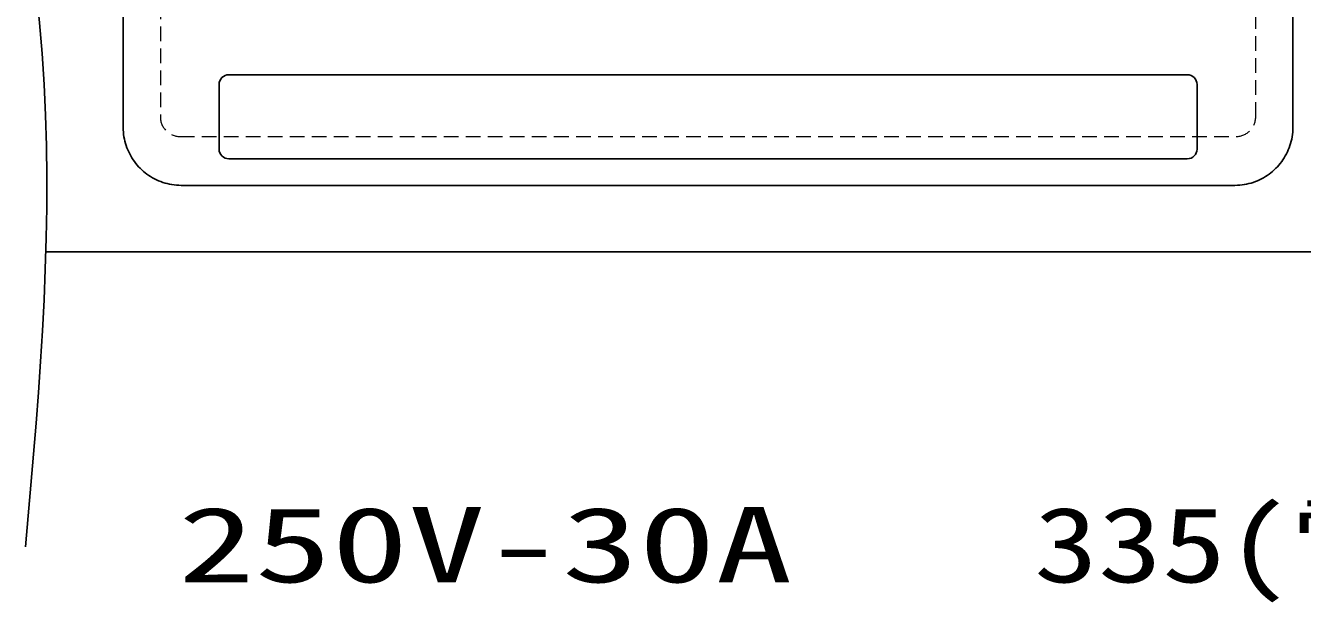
# Model space of a CAD drawing. Units: millimetres, scale not verified. Extents: x -9797 to 9797, y -4555 to 4555.
# Drawn here: x -4272 to -3619, y 806 to 1101 of the extents above; entities that cross this region are included whole.
import ezdxf
from ezdxf.enums import TextEntityAlignment as Align

# ---------------------------------------------------------------- set-up
doc = ezdxf.new("R2010")
doc.units = ezdxf.units.MM
doc.header["$LTSCALE"] = 30
doc.linetypes.add('USER1', pattern=[0.375, 0.25, -0.125])
for name, color, linetype, lineweight in [('0-1_0', 7, 'Continuous', 25), ('0-2_細線ﾚｲﾔｰ', 91, 'Continuous', 5), ('0-3_寸法ﾚｲﾔｰ', 30, 'Continuous', 13), ('0-5_1', 7, 'Continuous', 25)]:
    doc.layers.add(name, color=color, linetype=linetype, lineweight=lineweight)
doc.styles.add('ＭＳ ゴシック', font='')
doc.styles.get('ＭＳ ゴシック').set_extended_font_data('MS Gothic')

msp = doc.modelspace()

# ---------------------------------------------------------------- linework, layer by layer
at = {"layer": '0-1_0'}
for p, q in [((-4222.05, 1047.41), (-4222.07, 1048.63)), ((-3624.07, 1049.46), (-3624.07, 1048.63)), ((-4191.47, 1019.01), (-4192.46, 1019.01)), ((-3652.47, 1019.04), (-3653.69, 1019.01))]:
    msp.add_line(p, q, dxfattribs=at)
for points in [[(-4261.6, 985), (-3458.07, 985), (-3458.07, 1635), (-4269.36, 1635)], [(-4271.85, 1164.7), (-4269.89, 1149.03), (-4268.04, 1133.36), (-4266.34, 1117.68), (-4264.82, 1101.99), (-4263.53, 1086.3), (-4262.49, 1070.6), (-4261.75, 1054.89), (-4261.29, 1039.17), (-4261.09, 1023.44), (-4261.14, 1007.71), (-4261.42, 991.97), (-4261.89, 976.22), (-4262.55, 960.47), (-4263.38, 944.71), (-4264.34, 928.95), (-4265.43, 913.19), (-4266.62, 897.42), (-4267.89, 881.65), (-4269.22, 865.88), (-4270.6, 850.1), (-4271.99, 834.33)], [(-4222.07, 1048.63), (-4222.07, 1049.46), (-4222.07, 1051.9), (-4222.07, 1055.86), (-4222.07, 1061.25), (-4222.07, 1068), (-4222.07, 1076.01), (-4222.07, 1085.21), (-4222.07, 1095.51), (-4222.07, 1106.82)], [(-3624.07, 1106.82), (-3624.07, 1095.51), (-3624.07, 1085.21), (-3624.07, 1076.01), (-3624.07, 1068), (-3624.07, 1061.25), (-3624.07, 1055.86), (-3624.07, 1051.9), (-3624.07, 1049.46)], [(-4192.46, 1019.01), (-4193.67, 1019.04), (-4194.88, 1019.11), (-4196.07, 1019.23), (-4197.24, 1019.4), (-4198.41, 1019.62), (-4199.55, 1019.88), (-4200.68, 1020.18), (-4201.79, 1020.53), (-4202.88, 1020.92), (-4203.95, 1021.35), (-4205.01, 1021.82), (-4206.04, 1022.33), (-4207.04, 1022.88), (-4208.02, 1023.46), (-4208.98, 1024.09), (-4209.92, 1024.74), (-4210.82, 1025.44), (-4211.7, 1026.16), (-4212.55, 1026.92), (-4213.37, 1027.71), (-4214.16, 1028.53), (-4214.92, 1029.38), (-4215.64, 1030.26), (-4216.34, 1031.16), (-4216.99, 1032.1), (-4217.62, 1033.06), (-4218.2, 1034.04), (-4218.75, 1035.05), (-4219.26, 1036.07), (-4219.73, 1037.13), (-4220.16, 1038.2), (-4220.55, 1039.29), (-4220.9, 1040.4), (-4221.21, 1041.53), (-4221.47, 1042.68), (-4221.68, 1043.84), (-4221.85, 1045.02), (-4221.97, 1046.21), (-4222.05, 1047.41)], [(-3624.07, 1048.63), (-3624.09, 1047.41), (-3624.17, 1046.21), (-3624.29, 1045.02), (-3624.46, 1043.84), (-3624.67, 1042.68), (-3624.93, 1041.53), (-3625.24, 1040.4), (-3625.59, 1039.29), (-3625.98, 1038.2), (-3626.41, 1037.13), (-3626.88, 1036.07), (-3627.39, 1035.05), (-3627.94, 1034.04), (-3628.52, 1033.06), (-3629.15, 1032.1), (-3629.8, 1031.16), (-3630.5, 1030.26), (-3631.22, 1029.38), (-3631.98, 1028.53), (-3632.77, 1027.71), (-3633.59, 1026.92), (-3634.44, 1026.16), (-3635.32, 1025.44), (-3636.23, 1024.74), (-3637.16, 1024.09), (-3638.12, 1023.46), (-3639.1, 1022.88), (-3640.11, 1022.33), (-3641.14, 1021.82), (-3642.19, 1021.35), (-3643.26, 1020.92), (-3644.35, 1020.53), (-3645.46, 1020.18), (-3646.59, 1019.88), (-3647.74, 1019.62), (-3648.9, 1019.4), (-3650.08, 1019.23), (-3651.27, 1019.11), (-3652.47, 1019.04)], [(-3653.69, 1019.01), (-3654.68, 1019.01), (-3657.59, 1019.01), (-3662.32, 1019.01), (-3668.77, 1019.01), (-3676.84, 1019.01), (-3686.42, 1019.01), (-3697.41, 1019.01), (-3709.72, 1019.01), (-3723.24, 1019.01), (-3737.87, 1019.01), (-3753.51, 1019.01), (-3770.06, 1019.01), (-3787.42, 1019.01), (-3805.49, 1019.01), (-3824.16, 1019.01), (-3843.33, 1019.01), (-3862.92, 1019.01), (-3882.8, 1019.01), (-3902.89, 1019.01), (-3923.07, 1019.01), (-3943.26, 1019.01), (-3963.35, 1019.01), (-3983.23, 1019.01), (-4002.81, 1019.01), (-4021.99, 1019.01), (-4040.66, 1019.01), (-4058.73, 1019.01), (-4076.08, 1019.01), (-4092.63, 1019.01), (-4108.28, 1019.01), (-4122.91, 1019.01), (-4136.43, 1019.01), (-4148.73, 1019.01), (-4159.73, 1019.01), (-4169.31, 1019.01), (-4177.37, 1019.01), (-4183.82, 1019.01), (-4188.55, 1019.01), (-4191.47, 1019.01)]]:
    msp.add_lwpolyline(points, dxfattribs=at)
at = {"layer": '0-2_細線ﾚｲﾔｰ', "linetype": 'USER1', "lineweight": 9}
for p, q in [((-4203.07, 1494), (-4203.07, 1054)), ((-3643.07, 1054), (-3643.07, 1494)), ((-4193.07, 1044), (-3653.07, 1044))]:
    msp.add_line(p, q, dxfattribs=at)
for centre, start, end in [((-4193.07, 1054), 180, 270), ((-3653.07, 1054), 270, 0)]:
    msp.add_arc(centre, 10, start, end, dxfattribs=at)
at = {"layer": '0-5_1'}
for p, q in [((-3678.07, 1075.51), (-4168.07, 1075.51)), ((-4173.07, 1070.51), (-4173.07, 1037.56)), ((-3673.07, 1037.56), (-3673.07, 1070.51)), ((-4168.07, 1032.56), (-3678.07, 1032.56))]:
    msp.add_line(p, q, dxfattribs=at)
for centre, start, end in [((-4168.07, 1070.51), 90, 180), ((-3678.07, 1070.51), 0, 90), ((-4168.07, 1037.56), 180, 270), ((-3678.07, 1037.56), 270, 0)]:
    msp.add_arc(centre, 5, start, end, dxfattribs=at)

# ---------------------------------------------------------------- texts
at = {"layer": '0-3_寸法ﾚｲﾔｰ', "style": 'ＭＳ ゴシック', "width": 1.25}
msp.add_text('335(電源)', height=38.49, dxfattribs=at).set_placement((-3756.43, 804.61), align=Align.BOTTOM_LEFT)
at = {"layer": '0-3_寸法ﾚｲﾔｰ', "color": 7, "style": 'ＭＳ ゴシック', "width": 1.5}
msp.add_text('250V-30A', height=38.48, dxfattribs=at).set_placement((-4194.07, 804.62), align=Align.BOTTOM_LEFT)

doc.saveas('drawing.dxf')
